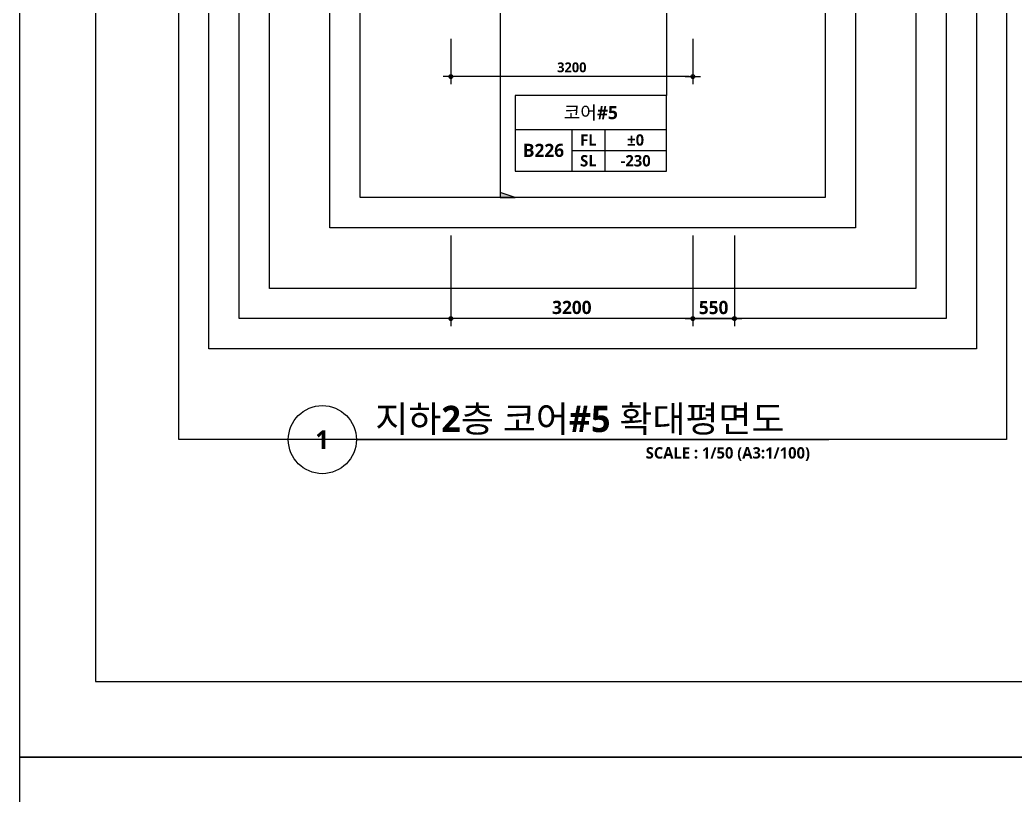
# Model space of a CAD drawing. Header units: millimetres. Extents: x -12482 to 126000, y 0 to 220200.
# Drawn here: x 0 to 13163, y 118300 to 128550 of the extents above; entities that cross this region are included whole.
import ezdxf
from ezdxf.enums import TextEntityAlignment as Align

# ---------------------------------------------------------------- set-up
doc = ezdxf.new("R2010")
doc.units = ezdxf.units.MM
doc.header["$LTSCALE"] = 60
doc.linetypes.add('CEN', pattern=[62, 60, -1, 0, -1])
doc.layers.get('Defpoints').update_dxf_attribs({"color": 153})
for name, color, linetype in [('A-ANNO-DIM', 4, 'Continuous'), ('A-ANNO-GRA1', 7, 'Continuous'), ('A-ANNO-TEXT1', 7, 'Continuous'), ('A-ANNO-TEXT2', 3, 'Continuous'), ('A-ANNO-TITL', 7, 'Continuous'), ('A-ST-AXIS-DIM', 7, 'Continuous'), ('AA-MKXX', 3, 'Continuous'), ('AA-XXXX-TXT1', 2, 'Continuous')]:
    doc.layers.add(name, color=color, linetype=linetype)
for name, color, linetype, plot in [('Defpoint', 161, 'Continuous', False), ('G(그리드1)', 185, 'Continuous', False), ('G(그리드2)', 235, 'Continuous', False)]:
    doc.layers.add(name, color=color, linetype=linetype, plot=plot)
doc.styles.add('2020음성 1차', font='NanumGothicBold.ttf')
doc.styles.add('SH_나눔', font='')
doc.styles.add('SH_진천_나눔', font='')
doc.styles.get('SH_나눔').set_extended_font_data('NanumGothic', bold=True)
doc.styles.get('SH_진천_나눔').set_extended_font_data('NanumGothic', bold=True)
doc.dimstyles.new('SHP 50', dxfattribs={"dimscale": 50, "dimtxt": 3.5, "dimasz": 1, "dimexe": 2, "dimexo": 2, "dimgap": 1, "dimtad": 1, "dimdec": 0, "dimzin": 0, "dimdsep": 46, "dimtxsty": 'SH_진천_나눔', "dimblk": 'DIMDOT', "dimcen": 0.09, "dimclrd": 256, "dimclre": 256, "dimclrt": 3, "dimadec": 0, "dimazin": 1, "dimtfac": 1, "dimtdec": 0, "dimtix": 1, "dimtmove": 2, "dimatfit": 0, "dimldrblk": 'DIMDOT', "dimfxl": 1, "dimtolj": 1, "dimtzin": 0, "dimlwd": -1, "dimlwe": -1, "dimarcsym": 0})
doc.dimstyles.new('SHP 50내부', dxfattribs={"dimscale": 50, "dimtxt": 2.6, "dimasz": 1, "dimexe": 2, "dimexo": 2, "dimgap": 1, "dimtad": 1, "dimdec": 0, "dimzin": 0, "dimdsep": 46, "dimtxsty": '2020음성 1차', "dimblk": 'DIMDOT', "dimcen": 0.09, "dimclrd": 256, "dimclre": 256, "dimclrt": 3, "dimadec": 0, "dimazin": 1, "dimtfac": 1, "dimtdec": 0, "dimtix": 1, "dimtmove": 2, "dimatfit": 0, "dimldrblk": 'DIMDOT', "dimfxl": 1, "dimtolj": 1, "dimtzin": 0, "dimlwd": -1, "dimlwe": -1, "dimarcsym": 0})

# ---------------------------------------------------------------- blocks, each defined once
blk = doc.blocks.new('*U13165')
at = {"layer": 'A-ANNO-TITL'}
blk.add_line((0, 0), (6250, 0), dxfattribs=at)
blk.add_circle((-450, 0), 450, dxfattribs=at)
at = {"layer": 'AA-XXXX-TXT1', "style": 'SH_진천_나눔'}
blk.add_attdef('DWG.TITLE', (250, 100), '', height=350, dxfattribs=at)
at = {"layer": 'AA-XXXX-TXT1', "color": 7, "style": 'SH_진천_나눔'}
blk.add_attdef('NO1', text='', height=300, dxfattribs=at).set_placement((-450, 0), align=Align.MIDDLE)
at = {"layer": 'AA-XXXX-TXT1', "style": 'SH_진천_나눔'}
blk.add_attdef('SCALE', text='', height=150, dxfattribs=at).set_placement((6000, -100), align=Align.TOP_RIGHT)
blk = doc.blocks.new('G$C9D92D8A7')
at = {"layer": 'A-ANNO-GRA1'}
for p, q in [((0, 11), (40, 11)), ((15, 11), (15, 0)), ((23.75, 11), (23.75, 0)), ((15, 5.5), (40, 5.5))]:
    blk.add_line(p, q, dxfattribs=at)
blk.add_lwpolyline([(0, 20), (0, 0), (40, 0), (40, 20)], close=True, dxfattribs=at)
at = {"style": '2020음성 1차'}
for tag, height, p in [('실명', 3.5, (20, 15.5)), ('마감레벨', 3, (31.875, 8.25)), ('실번호', 3.5, (7.5, 5.5)), ('구조레벨', 3, (31.875, 2.75))]:
    blk.add_attdef(tag, text='', height=height, dxfattribs=at).set_placement(p, align=Align.MIDDLE_CENTER)
at = {"layer": 'A-ANNO-TEXT1', "style": 'SH_나눔'}
for s, p in [('FL', (19.375, 8.25)), ('SL', (19.375, 2.75))]:
    blk.add_text(s, height=3, dxfattribs=at).set_placement(p, align=Align.MIDDLE)
blk = doc.blocks.new('DIMDOT')
at = {"color": 0}
blk.add_line((-2, 0), (2, 0), dxfattribs=at)
for radius in [0.5, 0.25]:
    blk.add_circle((0, 0), radius, dxfattribs=at)
blk = doc.blocks.new('*D18422')
at = {"layer": 'A-ST-AXIS-DIM'}
for p, q in [((5700, 125700), (5700, 124500)), ((8900, 125700), (8900, 124500)), ((8850, 124600), (5750, 124600))]:
    blk.add_line(p, q, dxfattribs=at)
at = {"layer": 'Defpoints', "color": 0}
for p in [(5700, 125800), (8900, 125800), (5700, 124600)]:
    blk.add_point(p, dxfattribs=at)
at = {"layer": 'A-ST-AXIS-DIM', "linetype": 'ByBlock', "xscale": 50, "yscale": 50, "zscale": 50, "rotation": 180}
blk.add_blockref('DIMDOT', (5700, 124600), dxfattribs=at)
at = {"layer": 'A-ST-AXIS-DIM', "linetype": 'ByBlock', "xscale": 50, "yscale": 50, "zscale": 50}
blk.add_blockref('DIMDOT', (8900, 124600), dxfattribs=at)
at = {"layer": 'A-ST-AXIS-DIM', "color": 3, "insert": (7300, 124747), "char_height": 175, "attachment_point": 5, "style": 'SH_진천_나눔'}
blk.add_mtext('\\A1;3200', dxfattribs=at)
blk = doc.blocks.new('*D18423')
at = {"layer": 'A-ST-AXIS-DIM'}
for p, q in [((8900, 125700), (8900, 124500)), ((9450, 125700), (9450, 124500)), ((8950, 124600), (9400, 124600))]:
    blk.add_line(p, q, dxfattribs=at)
at = {"layer": 'Defpoints', "color": 0}
for p in [(8900, 125800), (9450, 125800), (9450, 124600)]:
    blk.add_point(p, dxfattribs=at)
at = {"layer": 'A-ST-AXIS-DIM', "linetype": 'ByBlock', "xscale": 50, "yscale": 50, "zscale": 50, "rotation": 180}
blk.add_blockref('DIMDOT', (8900, 124600), dxfattribs=at)
at = {"layer": 'A-ST-AXIS-DIM', "linetype": 'ByBlock', "xscale": 50, "yscale": 50, "zscale": 50}
blk.add_blockref('DIMDOT', (9450, 124600), dxfattribs=at)
at = {"layer": 'A-ST-AXIS-DIM', "color": 3, "insert": (9175, 124746), "char_height": 175, "attachment_point": 5, "style": 'SH_진천_나눔'}
blk.add_mtext('\\A1;550', dxfattribs=at)
blk = doc.blocks.new('*D18525')
at = {"layer": 'A-ANNO-DIM'}
for p, q in [((5700, 128300), (5700, 127700)), ((8900, 128300), (8900, 127700)), ((8850, 127800), (5750, 127800))]:
    blk.add_line(p, q, dxfattribs=at)
at = {"layer": 'Defpoints', "color": 0}
for p in [(5700, 128400), (8900, 128400), (5700, 127800)]:
    blk.add_point(p, dxfattribs=at)
at = {"layer": 'A-ANNO-DIM', "linetype": 'ByBlock', "xscale": 50, "yscale": 50, "zscale": 50, "rotation": 180}
blk.add_blockref('DIMDOT', (5700, 127800), dxfattribs=at)
at = {"layer": 'A-ANNO-DIM', "linetype": 'ByBlock', "xscale": 50, "yscale": 50, "zscale": 50}
blk.add_blockref('DIMDOT', (8900, 127800), dxfattribs=at)
at = {"layer": 'A-ANNO-DIM', "color": 3, "insert": (7300, 127922), "char_height": 130, "attachment_point": 5, "style": '2020음성 1차'}
blk.add_mtext('\\A1;3200', dxfattribs=at)
blk = doc.blocks.new('*U15104')
at = {"layer": 'AA-MKXX'}
blk.add_hatch(color=256, dxfattribs=at).paths.add_polyline_path([(48373, 600), (48163, 0), (48373, 0)])
at = {"layer": 'AA-MKXX', "linetype": 'CEN', "ltscale": 300}
blk.add_line((900, 0), (48373, 0), dxfattribs=at)
at = {"layer": 'AA-MKXX'}
blk.add_lwpolyline([(48373, 0), (48373, 600), (48163, 0)], close=True, dxfattribs=at)

msp = doc.modelspace()

# ---------------------------------------------------------------- linework, layer by layer
msp.add_lwpolyline([(8550, 130350), (8550, 127550)])
at = {"layer": 'Defpoint'}
for points in [[(0, 148500), (42000, 148500), (42000, 118800), (0, 118800)], [(1000, 119800), (36500, 119800), (36500, 147500), (1000, 147500)], [(0, 118800), (42000, 118800), (42000, 89100), (0, 89100)]]:
    msp.add_lwpolyline(points, close=True, dxfattribs=at)
at = {"layer": 'G(그리드1)'}
for points in [[(13050, 123000), (2100, 123000), (2100, 144300), (13050, 144300)], [(12650, 124200), (2500, 124200), (2500, 143900), (12650, 143900)], [(12250, 124600), (2900, 124600), (2900, 143500), (12250, 143500)], [(11850, 125000), (3300, 125000), (3300, 143100), (11850, 143100)], [(11050, 125800), (4100, 125800), (4100, 141900), (11050, 141900)]]:
    msp.add_lwpolyline(points, close=True, dxfattribs=at)
at = {"layer": 'G(그리드2)'}
msp.add_lwpolyline([(10650, 126200), (4500, 126200), (4500, 141500), (10650, 141500)], close=True, dxfattribs=at)

# ---------------------------------------------------------------- block references
at = {"xscale": 0.3333333333333333, "yscale": 0.3333333333333333, "zscale": 0.3333333333333333, "rotation": 270.0000000000003}
msp.add_blockref('*U15104', (6350, 142324.3), dxfattribs=at)
ref = msp.add_blockref('*U13165', (4450, 123000))
ref.add_attrib('SCALE', 'SCALE : 1/50 (A3:1/100)', dxfattribs={"layer": 'A-ANNO-TITL', "height": 150, "style": 'SH_진천_나눔'}).set_placement((10450, 122900), align=Align.TOP_RIGHT)
ref.add_attrib('DWG.TITLE', '지하2층 코어#5 확대평면도', (4700, 123100), dxfattribs={"layer": 'A-ANNO-TITL', "height": 347.908, "style": 'SH_진천_나눔'})
ref.add_attrib('NO1', '1', dxfattribs={"layer": 'A-ANNO-TITL', "color": 7, "height": 250, "style": 'SH_진천_나눔'}).set_placement((4000, 123000), align=Align.MIDDLE)
at = {"layer": 'A-ANNO-TEXT1'}
ref = msp.add_blockref('G$C9D92D8A7', (6550, 126550), dxfattribs=dict(at, xscale=50, yscale=50, zscale=50))
ref.add_attrib('실명', '코어#5', dxfattribs={"layer": 'A-ANNO-TEXT2', "height": 175, "style": '2020음성 1차'}).set_placement((7550, 127325, 103000), align=Align.MIDDLE_CENTER)
ref.add_attrib('실번호', 'B226', dxfattribs={"layer": 'A-ANNO-TEXT2', "height": 175, "style": '2020음성 1차'}).set_placement((6925, 126825, 103000), align=Align.MIDDLE_CENTER)
ref.add_attrib('마감레벨', '%%p0', dxfattribs={"height": 150, "style": '2020음성 1차'}).set_placement((8143.8, 126962.5, 103000), align=Align.MIDDLE_CENTER)
ref.add_attrib('구조레벨', '-230', dxfattribs={"height": 150, "style": '2020음성 1차'}).set_placement((8143.8, 126687.5, 103000), align=Align.MIDDLE_CENTER)

# ---------------------------------------------------------------- dimensions: what is measured, and where the dimension line sits
at = {"layer": 'A-ANNO-DIM'}
dim = msp.add_linear_dim(base=(5700, 127800), p1=(8900, 128400), p2=(5700, 128400), angle=180, dimstyle='SHP 50내부', override={"dimtxsty": '2020음성 1차', "dimldrblk": 'DIMDOT'}, dxfattribs=at)
dim.commit()
dim.dimension.update_dxf_attribs({"geometry": '*D18525', "text_midpoint": (7300, 127921.7)})
at = {"layer": 'A-ST-AXIS-DIM'}
dim = msp.add_linear_dim(base=(5700, 124600), p1=(8900, 125800), p2=(5700, 125800), angle=180, dimstyle='SHP 50', dxfattribs=at)
dim.commit()
dim.dimension.update_dxf_attribs({"geometry": '*D18422', "text_midpoint": (7300, 124746.6)})
dim = msp.add_linear_dim(base=(9450, 124600), p1=(8900, 125800), p2=(9450, 125800), dimstyle='SHP 50', dxfattribs=at)
dim.commit()
dim.dimension.update_dxf_attribs({"geometry": '*D18423', "text_midpoint": (9175, 124746.2)})

doc.saveas('drawing.dxf')
